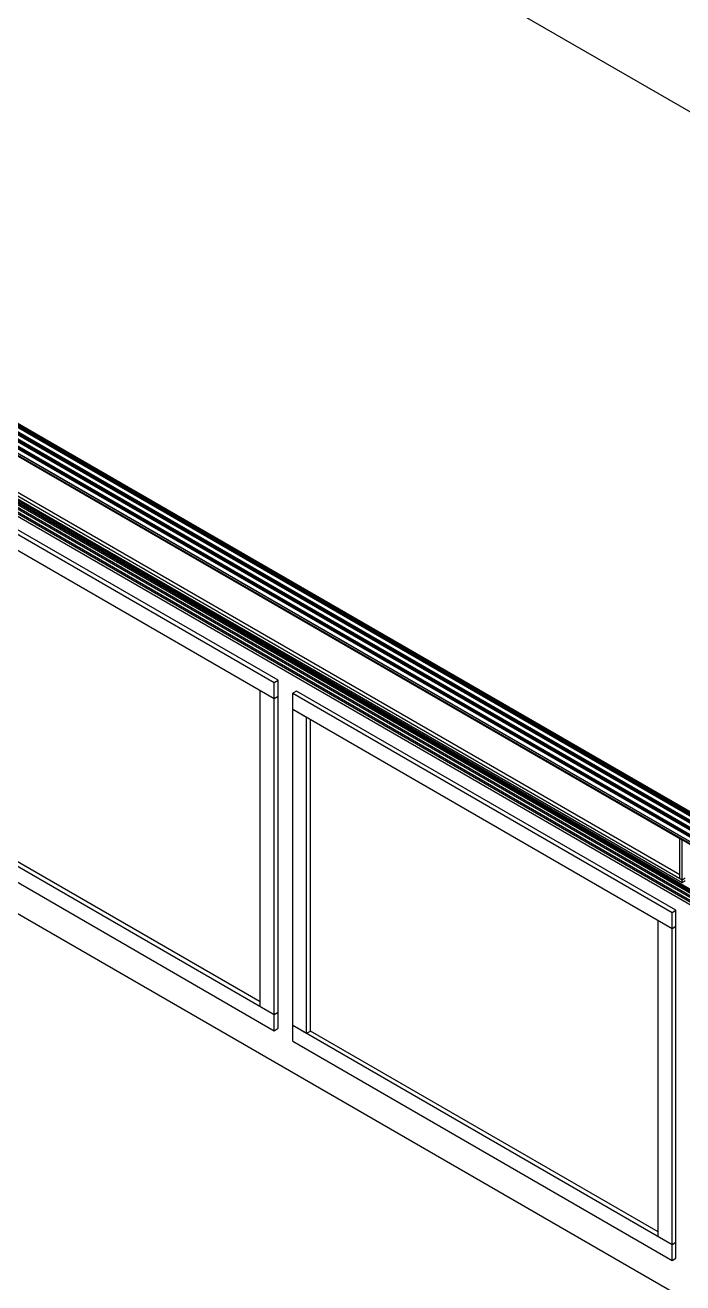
# Model space of a CAD drawing. Header units: inches. Extents: x 0.3 to 16.2, y 0.3 to 11.4.
# Drawn here: x 11.636 to 12.637, y 8.021 to 9.934 of the extents above; entities that cross this region are included whole.
import ezdxf

# ---------------------------------------------------------------- set-up
doc = ezdxf.new("R2010")
doc.units = ezdxf.units.IN
doc.header["$LTSCALE"] = 0.009843
doc.header["$MEASUREMENT"] = 0
doc.layers.add('GEOMETRY', color=7, linetype='Continuous')

msp = doc.modelspace()

# ---------------------------------------------------------------- linework, layer by layer
at = {"layer": 'GEOMETRY'}
for p, q in [((14.2394, 8.8835), (11.5551, 10.4331)), ((10.6299, 9.8969), (13.3177, 8.3449)), ((10.6299, 9.8969), (13.3177, 8.3449)), ((10.6331, 9.8988), (13.3177, 8.3488)), ((10.6331, 9.8988), (13.3177, 8.3488)), ((10.6331, 9.8969), (13.3177, 8.3469)), ((10.6335, 9.9008), (13.3177, 8.3512)), ((10.6335, 9.9008), (13.3177, 8.3512)), ((10.6335, 9.8988), (13.3177, 8.3492)), ((10.6299, 9.8902), (13.3177, 8.3382)), ((10.6299, 9.8858), (13.3177, 8.3343)), ((10.6299, 9.8858), (13.3177, 8.3343)), ((10.6299, 9.8791), (13.3177, 8.3276)), ((10.6299, 9.8752), (13.3177, 8.3232)), ((10.6299, 9.8752), (13.3177, 8.3232)), ((10.6331, 9.8878), (13.3177, 8.3382)), ((10.6331, 9.8878), (13.3177, 8.3382)), ((10.6331, 9.8878), (13.3177, 8.3382)), ((10.6331, 9.8858), (13.3177, 8.3362)), ((10.6331, 9.8772), (13.3177, 8.3272)), ((10.6331, 9.8772), (13.3177, 8.3272)), ((10.6331, 9.8772), (13.3177, 8.3272)), ((10.6331, 9.8752), (13.3177, 8.3252)), ((10.6299, 9.8681), (13.3177, 8.3165)), ((10.6299, 9.8642), (13.3177, 8.3126)), ((10.6299, 9.8642), (13.3177, 8.3126)), ((10.6299, 9.8575), (13.3177, 8.3055)), ((10.6331, 9.8661), (13.3177, 8.3165)), ((10.6331, 9.8661), (13.3177, 8.3165)), ((10.6331, 9.8661), (13.3177, 8.3165)), ((10.6331, 9.8642), (13.3177, 8.3146)), ((10.6331, 9.8555), (13.3177, 8.3055)), ((10.6358, 9.8508), (13.3177, 8.3024)), ((10.6417, 9.8465), (13.3177, 8.3016)), ((10.6724, 9.8409), (13.3177, 8.3138)), ((10.6724, 9.8409), (13.3177, 8.3138)), ((10.6862, 9.8358), (13.3177, 8.3165)), ((10.6862, 9.8358), (13.3177, 8.3165)), ((10.7433, 9.7201), (13.2535, 8.2709)), ((10.7362, 9.711), (13.2535, 8.2579)), ((10.7362, 9.711), (13.2535, 8.2579)), ((10.7386, 9.7126), (13.2535, 8.2606)), ((10.7421, 9.7146), (13.2535, 8.2646)), ((10.7421, 9.7146), (13.2535, 8.2646)), ((10.7429, 9.7098), (13.2535, 8.2606)), ((10.7429, 9.7031), (13.2535, 8.2535)), ((10.7429, 9.7031), (13.2535, 8.2535)), ((10.7429, 9.7004), (13.2535, 8.2512)), ((10.7429, 9.7004), (13.2535, 8.2512)), ((10.7433, 9.7177), (13.2535, 8.2685)), ((10.7433, 9.7177), (13.2535, 8.2685)), ((10.7433, 9.7165), (13.2535, 8.2673)), ((10.7429, 9.6965), (13.2535, 8.2469)), ((11.3728, 9.4244), (12.6358, 8.6953)), ((11.3728, 9.3634), (12.6358, 8.6343)), ((11.3728, 9.3634), (12.6358, 8.6343)), ((11.3728, 9.3591), (12.6358, 8.6303)), ((12.6323, 8.6417), (11.3811, 9.3638)), ((11.6406, 9.3173), (11.6406, 9.3173)), ((11.6406, 9.3134), (11.6406, 9.315)), ((11.6406, 9.3024), (11.6406, 9.3043)), ((11.65, 9.3118), (11.65, 9.3118)), ((11.65, 9.3079), (11.65, 9.3098)), ((11.65, 9.2969), (11.65, 9.2988)), ((11.6594, 9.3063), (11.6594, 9.3063)), ((11.6594, 9.3024), (11.6594, 9.3043)), ((11.6689, 9.3008), (11.6689, 9.3012)), ((11.6689, 9.2969), (11.6689, 9.2988)), ((11.6406, 9.2913), (11.6406, 9.2933)), ((11.65, 9.2862), (11.65, 9.2882)), ((11.6594, 9.2917), (11.6594, 9.2933)), ((11.6594, 9.2807), (11.6594, 9.2827)), ((11.6689, 9.2862), (11.6689, 9.2882)), ((11.6783, 9.2957), (11.6783, 9.2957)), ((11.6783, 9.2917), (11.6783, 9.2933)), ((11.6783, 9.2807), (11.6783, 9.2827)), ((11.6878, 9.2902), (11.6878, 9.2902)), ((11.6878, 9.2862), (11.6878, 9.2882)), ((11.6969, 9.2846), (11.6969, 9.2846)), ((11.6969, 9.2807), (11.6969, 9.2827)), ((11.7063, 9.2791), (11.7063, 9.2795)), ((11.4378, 9.2677), (12.015, 8.9343)), ((11.4378, 9.2677), (12.015, 8.9343)), ((12.0209, 8.9378), (11.4437, 9.2709)), ((11.6689, 9.2752), (11.6689, 9.2772)), ((11.6783, 9.2697), (11.6783, 9.2717)), ((11.6878, 9.2752), (11.6878, 9.2772)), ((11.6878, 9.2646), (11.6878, 9.2661)), ((11.6969, 9.2697), (11.6969, 9.2717)), ((11.6969, 9.2591), (11.6969, 9.261)), ((11.7063, 9.2752), (11.7063, 9.2772)), ((11.7063, 9.2646), (11.7063, 9.2661)), ((11.7157, 9.2736), (11.7157, 9.274)), ((11.7157, 9.2697), (11.7157, 9.2717)), ((11.7157, 9.2591), (11.7157, 9.261)), ((11.7252, 9.2685), (11.7252, 9.2685)), ((11.7252, 9.2646), (11.7252, 9.2665)), ((11.7346, 9.263), (11.7346, 9.263)), ((11.7346, 9.2591), (11.7346, 9.261)), ((11.4378, 9.2433), (12.015, 8.9098)), ((11.7063, 9.2535), (11.7063, 9.2555)), ((11.7157, 9.248), (11.7157, 9.25)), ((11.7252, 9.2535), (11.7252, 9.2555)), ((11.7252, 9.2429), (11.7252, 9.2445)), ((11.7346, 9.248), (11.7346, 9.25)), ((11.7441, 9.2575), (11.7441, 9.2579)), ((11.7441, 9.2535), (11.7441, 9.2555)), ((11.7441, 9.2429), (11.7441, 9.2445)), ((11.7535, 9.252), (11.7535, 9.2524)), ((11.7535, 9.248), (11.7535, 9.25)), ((11.7626, 9.2469), (11.7626, 9.2469)), ((11.7626, 9.2429), (11.7626, 9.2445)), ((11.772, 9.2413), (11.772, 9.2413)), ((11.7346, 9.2374), (11.7346, 9.2394)), ((11.7441, 9.2319), (11.7441, 9.2339)), ((11.7535, 9.2374), (11.7535, 9.2394)), ((11.7535, 9.2264), (11.7535, 9.2283)), ((11.7626, 9.2319), (11.7626, 9.2339)), ((11.7626, 9.2209), (11.7626, 9.2228)), ((11.772, 9.2374), (11.772, 9.2394)), ((11.772, 9.2264), (11.772, 9.2283)), ((11.7815, 9.2358), (11.7815, 9.2358)), ((11.7815, 9.2319), (11.7815, 9.2339)), ((11.7815, 9.2209), (11.7815, 9.2228)), ((11.7909, 9.2303), (11.7909, 9.2307)), ((11.7909, 9.2264), (11.7909, 9.2283)), ((11.8004, 9.2252), (11.8004, 9.2252)), ((11.8004, 9.2213), (11.8004, 9.2228)), ((11.772, 9.2157), (11.772, 9.2173)), ((11.7815, 9.2102), (11.7815, 9.2122)), ((11.7909, 9.2157), (11.7909, 9.2177)), ((11.7909, 9.2047), (11.7909, 9.2067)), ((11.8004, 9.2102), (11.8004, 9.2122)), ((11.8098, 9.2197), (11.8098, 9.2197)), ((11.8098, 9.2157), (11.8098, 9.2177)), ((11.8098, 9.2047), (11.8098, 9.2067)), ((11.8193, 9.2142), (11.8193, 9.2142)), ((11.8193, 9.2102), (11.8193, 9.2122)), ((11.8283, 9.2087), (11.8283, 9.2091)), ((11.8283, 9.2047), (11.8283, 9.2067)), ((11.8378, 9.2031), (11.8378, 9.2035)), ((11.8004, 9.1992), (11.8004, 9.2012)), ((11.8098, 9.1941), (11.8098, 9.1957)), ((11.8193, 9.1992), (11.8193, 9.2012)), ((11.8193, 9.1886), (11.8193, 9.1906)), ((11.8283, 9.1941), (11.8283, 9.1957)), ((11.8283, 9.1831), (11.8283, 9.185)), ((11.8378, 9.1992), (11.8378, 9.2012)), ((11.8378, 9.1886), (11.8378, 9.1906)), ((11.8472, 9.198), (11.8472, 9.198)), ((11.8472, 9.1941), (11.8472, 9.1957)), ((11.8472, 9.1831), (11.8472, 9.185)), ((11.8567, 9.1925), (11.8567, 9.1925)), ((11.8567, 9.1886), (11.8567, 9.1906)), ((11.8661, 9.187), (11.8661, 9.187)), ((11.8661, 9.1831), (11.8661, 9.185)), ((11.8378, 9.1776), (11.8378, 9.1795)), ((11.8472, 9.172), (11.8472, 9.174)), ((11.8567, 9.1776), (11.8567, 9.1795)), ((11.8567, 9.1669), (11.8567, 9.1689)), ((11.8661, 9.1724), (11.8661, 9.174)), ((11.8756, 9.1815), (11.8756, 9.1819)), ((11.8756, 9.1776), (11.8756, 9.1795)), ((11.8756, 9.1669), (11.8756, 9.1689)), ((11.885, 9.1764), (11.885, 9.1764)), ((11.885, 9.1724), (11.885, 9.174)), ((11.8941, 9.1709), (11.8941, 9.1709)), ((11.8941, 9.1669), (11.8941, 9.1689)), ((11.9035, 9.1654), (11.9035, 9.1654)), ((11.8661, 9.1614), (11.8661, 9.1634)), ((11.8756, 9.1559), (11.8756, 9.1579)), ((11.885, 9.1614), (11.885, 9.1634)), ((11.885, 9.1504), (11.885, 9.1524)), ((11.8941, 9.1559), (11.8941, 9.1579)), ((11.8941, 9.1453), (11.8941, 9.1469)), ((11.9035, 9.1614), (11.9035, 9.1634)), ((11.9035, 9.1504), (11.9035, 9.1524)), ((11.913, 9.1598), (11.913, 9.1602)), ((11.913, 9.1559), (11.913, 9.1579)), ((11.913, 9.1453), (11.913, 9.1469)), ((11.9224, 9.1543), (11.9224, 9.1547)), ((11.9224, 9.1504), (11.9224, 9.1524)), ((11.9319, 9.1492), (11.9319, 9.1492)), ((11.9319, 9.1453), (11.9319, 9.1472)), ((11.9035, 9.1398), (11.9035, 9.1417)), ((11.913, 9.1343), (11.913, 9.1362)), ((11.9224, 9.1398), (11.9224, 9.1417)), ((11.9224, 9.1287), (11.9224, 9.1307)), ((11.9319, 9.1343), (11.9319, 9.1362)), ((11.9413, 9.1437), (11.9413, 9.1437)), ((11.9413, 9.1398), (11.9413, 9.1417)), ((11.9413, 9.1287), (11.9413, 9.1307)), ((11.9508, 9.1382), (11.9508, 9.1382)), ((11.9508, 9.1343), (11.9508, 9.1362)), ((11.9598, 9.1327), (11.9598, 9.1331)), ((11.9598, 9.1287), (11.9598, 9.1307)), ((11.9693, 9.1276), (11.9693, 9.1276)), ((11.9319, 9.1236), (11.9319, 9.1252)), ((11.9413, 9.1181), (11.9413, 9.1201)), ((11.9508, 9.1236), (11.9508, 9.1252)), ((11.9508, 9.1126), (11.9508, 9.1146)), ((11.9598, 9.1181), (11.9598, 9.1201)), ((11.9598, 9.1071), (11.9598, 9.1091)), ((11.9693, 9.1236), (11.9693, 9.1252)), ((11.9693, 9.1126), (11.9693, 9.1146)), ((11.9787, 9.122), (11.9787, 9.122)), ((11.9787, 9.1181), (11.9787, 9.1201)), ((11.9787, 9.1071), (11.9787, 9.1091)), ((11.9882, 9.1165), (11.9882, 9.1165)), ((11.9882, 9.1126), (11.9882, 9.1146)), ((11.9976, 9.111), (11.9976, 9.1114)), ((11.9976, 9.1071), (11.9976, 9.1091)), ((11.9693, 9.1016), (11.9693, 9.1035)), ((11.9787, 9.0965), (11.9787, 9.098)), ((11.9882, 9.1016), (11.9882, 9.1035)), ((11.9882, 9.0909), (11.9882, 9.0929)), ((11.9976, 9.0965), (11.9976, 9.098)), ((12.0071, 9.1055), (12.0071, 9.1059)), ((12.0071, 9.1016), (12.0071, 9.1035)), ((12.0071, 9.0909), (12.0071, 9.0929)), ((12.0165, 9.1004), (12.0165, 9.1004)), ((12.0165, 9.0965), (12.0165, 9.0984)), ((12.0256, 9.0949), (12.0256, 9.0949)), ((12.0256, 9.0909), (12.0256, 9.0929)), ((12.035, 9.0894), (12.035, 9.0898)), ((11.9976, 9.0854), (11.9976, 9.0874)), ((12.0071, 9.0799), (12.0071, 9.0819)), ((12.0165, 9.0854), (12.0165, 9.0874)), ((12.0165, 9.0748), (12.0165, 9.0764)), ((12.0256, 9.0799), (12.0256, 9.0819)), ((12.0256, 9.0693), (12.0256, 9.0713)), ((12.035, 9.0854), (12.035, 9.0874)), ((12.035, 9.0748), (12.035, 9.0764)), ((12.0445, 9.0839), (12.0445, 9.0843)), ((12.0445, 9.0799), (12.0445, 9.0819)), ((12.0445, 9.0693), (12.0445, 9.0713)), ((12.0539, 9.0787), (12.0539, 9.0787)), ((12.0539, 9.0748), (12.0539, 9.0764)), ((12.0634, 9.0732), (12.0634, 9.0732)), ((12.0634, 9.0693), (12.0634, 9.0713)), ((12.035, 9.0638), (12.035, 9.0657)), ((12.0445, 9.0583), (12.0445, 9.0602)), ((12.0539, 9.0638), (12.0539, 9.0657)), ((12.0539, 9.0528), (12.0539, 9.0547)), ((12.0634, 9.0583), (12.0634, 9.0602)), ((12.0728, 9.0677), (12.0728, 9.0677)), ((12.0728, 9.0638), (12.0728, 9.0657)), ((12.0728, 9.0528), (12.0728, 9.0547)), ((12.0823, 9.0622), (12.0823, 9.0626)), ((12.0823, 9.0583), (12.0823, 9.0602)), ((12.0823, 9.0476), (12.0823, 9.0496)), ((12.0913, 9.0571), (12.0913, 9.0571)), ((12.0913, 9.0531), (12.0913, 9.0547)), ((12.1008, 9.0516), (12.1008, 9.0516)), ((12.1008, 9.0476), (12.1008, 9.0496)), ((12.0634, 9.0476), (12.0634, 9.0492)), ((12.0728, 9.0421), (12.0728, 9.0441)), ((12.0823, 9.0366), (12.0823, 9.0386)), ((12.089, 9.0327), (12.0906, 9.0335)), ((12.089, 9.0327), (12.0906, 9.0335)), ((12.089, 9.0327), (12.0906, 9.0335)), ((12.0913, 9.0421), (12.0913, 9.0441)), ((12.0913, 9.0343), (12.0913, 9.035)), ((12.0937, 9.0299), (12.0953, 9.0311)), ((12.0937, 9.0299), (12.0953, 9.0311)), ((12.0937, 9.0299), (12.0953, 9.0311)), ((12.0984, 9.0382), (12.1, 9.039)), ((12.0984, 9.0382), (12.1, 9.039)), ((12.0984, 9.0382), (12.1, 9.039)), ((12.1008, 9.0398), (12.1008, 9.0406)), ((12.1031, 9.0354), (12.1047, 9.0362)), ((12.1031, 9.0354), (12.1047, 9.0362)), ((12.1031, 9.0354), (12.1047, 9.0362)), ((12.1079, 9.0437), (12.1094, 9.0445)), ((12.1079, 9.0437), (12.1094, 9.0445)), ((12.1079, 9.0437), (12.1094, 9.0445)), ((12.1091, 9.0319), (12.1106, 9.0331)), ((12.1091, 9.0319), (12.1106, 9.0331)), ((12.1091, 9.0319), (12.1106, 9.0331)), ((12.1102, 9.0449), (12.1102, 9.0461)), ((12.111, 9.0457), (12.1114, 9.0457)), ((12.111, 9.0457), (12.1114, 9.0457)), ((12.111, 9.0457), (12.1114, 9.0457)), ((12.1126, 9.0409), (12.1142, 9.0417)), ((12.1126, 9.0409), (12.1142, 9.0417)), ((12.1126, 9.0409), (12.1142, 9.0417)), ((12.1157, 9.0429), (12.1161, 9.0429)), ((12.1157, 9.0429), (12.1161, 9.0429)), ((12.1157, 9.0429), (12.1161, 9.0429)), ((12.1185, 9.0374), (12.1201, 9.0386)), ((12.1185, 9.0374), (12.1201, 9.0386)), ((12.1185, 9.0374), (12.1201, 9.0386)), ((12.1189, 9.0303), (12.1189, 9.0311)), ((12.1217, 9.0394), (12.122, 9.0394)), ((12.1217, 9.0394), (12.122, 9.0394)), ((12.1217, 9.0394), (12.122, 9.0394)), ((12.1244, 9.0339), (12.126, 9.035)), ((12.1244, 9.0339), (12.126, 9.035)), ((12.1244, 9.0339), (12.126, 9.035)), ((12.1276, 9.0358), (12.128, 9.0362)), ((12.1276, 9.0358), (12.128, 9.0362)), ((12.1276, 9.0358), (12.128, 9.0362)), ((12.1283, 9.0358), (12.1283, 9.0362)), ((12.1283, 9.0319), (12.1283, 9.0339)), ((12.0996, 9.0268), (12.1012, 9.0276)), ((12.0996, 9.0268), (12.1012, 9.0276)), ((12.0996, 9.0268), (12.1012, 9.0276)), ((12.1055, 9.0232), (12.1071, 9.024)), ((12.1055, 9.0232), (12.1071, 9.024)), ((12.1055, 9.0232), (12.1071, 9.024)), ((12.1094, 9.0248), (12.1094, 9.0256)), ((12.1094, 9.0209), (12.1094, 9.0228)), ((12.115, 9.0287), (12.1165, 9.0295)), ((12.115, 9.0287), (12.1165, 9.0295)), ((12.115, 9.0287), (12.1165, 9.0295)), ((12.1189, 9.0264), (12.1189, 9.0283)), ((12.1189, 9.0154), (12.1189, 9.0173)), ((12.1283, 9.0209), (12.1283, 9.0228)), ((12.1283, 9.0102), (12.1283, 9.0118)), ((12.1374, 9.0303), (12.1374, 9.0303)), ((12.1374, 9.0264), (12.1374, 9.0283)), ((12.1374, 9.0154), (12.1374, 9.0173)), ((12.1469, 9.0248), (12.1469, 9.0252)), ((12.1469, 9.0209), (12.1469, 9.0228)), ((12.1469, 9.0102), (12.1469, 9.0118)), ((12.1563, 9.0193), (12.1563, 9.0197)), ((12.1563, 9.0154), (12.1563, 9.0173)), ((12.1657, 9.0142), (12.1657, 9.0142)), ((12.1657, 9.0102), (12.1657, 9.0122)), ((12.1374, 9.0047), (12.1374, 9.0067)), ((12.1469, 8.9992), (12.1469, 9.0012)), ((12.1563, 9.0047), (12.1563, 9.0067)), ((12.1563, 8.9937), (12.1563, 8.9957)), ((12.1657, 8.9992), (12.1657, 9.0012)), ((12.1752, 9.0087), (12.1752, 9.0087)), ((12.1752, 9.0047), (12.1752, 9.0067)), ((12.1752, 8.9937), (12.1752, 8.9957)), ((12.1783, 8.9921), (12.1799, 8.9929)), ((12.1783, 8.9921), (12.1799, 8.9929)), ((12.1783, 8.9921), (12.1799, 8.9929)), ((12.1843, 9.0031), (12.1843, 9.0035)), ((12.1843, 8.9992), (12.1843, 9.0012)), ((12.1878, 8.9972), (12.1894, 8.9984)), ((12.1878, 8.9972), (12.1894, 8.9984)), ((12.1878, 8.9972), (12.1894, 8.9984)), ((12.1882, 8.9972), (12.1882, 8.9976)), ((12.1913, 8.9992), (12.1913, 8.9996)), ((12.1913, 8.9992), (12.1913, 8.9996)), ((12.1913, 8.9992), (12.1913, 8.9996)), ((12.1972, 8.9957), (12.1972, 8.9961)), ((12.1972, 8.9917), (12.1972, 8.9937)), ((12.2067, 8.9921), (12.2067, 8.9925)), ((12.1657, 8.9886), (12.1657, 8.9902)), ((12.1689, 8.9866), (12.1705, 8.9874)), ((12.1689, 8.9866), (12.1705, 8.9874)), ((12.1689, 8.9866), (12.1705, 8.9874)), ((12.1693, 8.9862), (12.1693, 8.9866)), ((12.1787, 8.9917), (12.1787, 8.9921)), ((12.1787, 8.9807), (12.1787, 8.9827)), ((12.1831, 8.9783), (12.1846, 8.9795)), ((12.1882, 8.9862), (12.1882, 8.9882)), ((12.1925, 8.9839), (12.1941, 8.9846)), ((12.202, 8.9894), (12.2035, 8.9902)), ((12.2051, 8.9913), (12.2055, 8.9913)), ((12.015, 8.9343), (12.0209, 8.9378)), ((12.015, 8.9343), (12.0209, 8.9378)), ((12.0209, 8.9134), (12.0209, 8.9378)), ((11.9937, 8.922), (12.015, 8.9098)), ((11.9937, 8.922), (12.015, 8.9098)), ((11.9937, 8.4413), (11.9937, 8.922)), ((12.015, 8.9098), (12.015, 8.9343)), ((12.0488, 8.9213), (12.0433, 8.9181)), ((12.0433, 8.9181), (12.6205, 8.5846)), ((12.0433, 8.9181), (12.6205, 8.5846)), ((12.0433, 8.8937), (12.0433, 8.9181)), ((12.6264, 8.5882), (12.0488, 8.9213)), ((12.015, 8.9098), (12.0209, 8.9134)), ((12.015, 8.9098), (12.0209, 8.9134)), ((12.015, 8.9098), (12.0209, 8.9134)), ((12.015, 8.4291), (12.015, 8.9098)), ((12.0209, 8.4327), (12.0209, 8.9134)), ((12.0433, 8.8937), (12.6205, 8.5602)), ((12.0433, 8.8937), (12.0642, 8.8815)), ((12.0433, 8.8937), (12.0642, 8.8815)), ((12.0433, 8.413), (12.0433, 8.8937)), ((12.0642, 8.4008), (12.0642, 8.8815)), ((12.0701, 8.4039), (12.0701, 8.878)), ((11.4378, 8.7626), (12.015, 8.4291)), ((11.4378, 8.7626), (12.015, 8.4291)), ((11.9937, 8.4484), (11.4646, 8.7535)), ((11.4378, 8.7382), (12.015, 8.4047)), ((11.3846, 8.7213), (12.6591, 7.9854)), ((12.6323, 8.6972), (12.6358, 8.6953)), ((12.6323, 8.6972), (12.6358, 8.6953)), ((12.6323, 8.6362), (12.6323, 8.6972)), ((12.6358, 8.6343), (12.6358, 8.6953)), ((12.6323, 8.6362), (12.6358, 8.6343)), ((12.6358, 8.6343), (12.6406, 8.637)), ((12.6358, 8.6343), (12.6406, 8.637)), ((12.6358, 8.6343), (12.6406, 8.637)), ((12.6358, 8.6303), (12.6358, 8.6343)), ((12.6358, 8.6303), (12.6406, 8.6331)), ((12.5992, 8.5724), (12.6205, 8.5602)), ((12.5992, 8.5724), (12.6205, 8.5602)), ((12.5992, 8.0917), (12.5992, 8.5724)), ((12.6205, 8.5846), (12.6264, 8.5882)), ((12.6205, 8.5846), (12.6264, 8.5882)), ((12.6205, 8.5602), (12.6205, 8.5846)), ((12.6264, 8.5638), (12.6264, 8.5882)), ((12.6205, 8.5602), (12.6264, 8.5638)), ((12.6205, 8.5602), (12.6264, 8.5638)), ((12.6205, 8.5602), (12.6264, 8.5638)), ((12.6205, 8.0795), (12.6205, 8.5602)), ((12.6264, 8.0831), (12.6264, 8.5638)), ((11.9937, 8.4413), (12.015, 8.4291)), ((12.015, 8.4291), (12.0209, 8.4327)), ((12.015, 8.4291), (12.0209, 8.4327)), ((12.015, 8.4291), (12.0209, 8.4327)), ((12.015, 8.4047), (12.015, 8.4291)), ((12.0209, 8.4083), (12.0209, 8.4327)), ((12.015, 8.4047), (12.0209, 8.4083)), ((12.0433, 8.413), (12.6205, 8.0795)), ((12.0433, 8.413), (12.6205, 8.0795)), ((12.0433, 8.413), (12.0642, 8.4008)), ((12.0433, 8.3886), (12.0433, 8.413)), ((12.0642, 8.4008), (12.0701, 8.4039)), ((12.5992, 8.0988), (12.0701, 8.4039)), ((12.0433, 8.3886), (12.6205, 8.0551)), ((12.5992, 8.0917), (12.6205, 8.0795)), ((12.6205, 8.0795), (12.6264, 8.0831)), ((12.6205, 8.0795), (12.6264, 8.0831)), ((12.6205, 8.0795), (12.6264, 8.0831)), ((12.6205, 8.0551), (12.6205, 8.0795)), ((12.6264, 8.0587), (12.6264, 8.0831)), ((12.6205, 8.0551), (12.6264, 8.0587))]:
    msp.add_line(p, q, dxfattribs=at)

doc.saveas('drawing.dxf')
